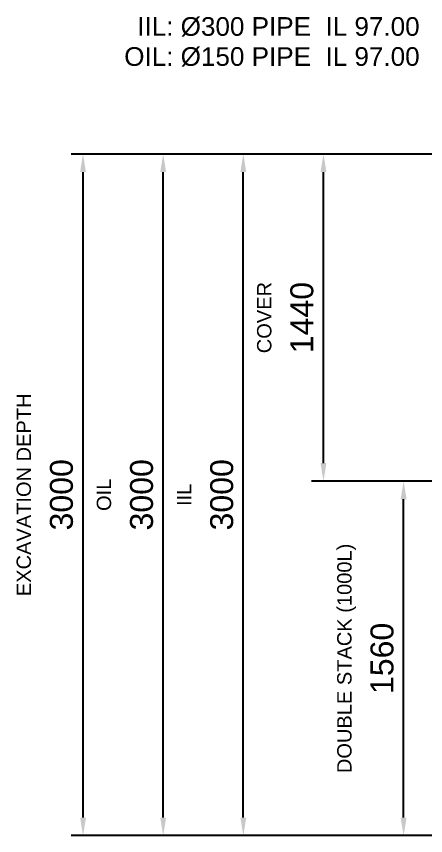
# Model space of a CAD drawing. Header units: millimetres. Extents: x -3973 to 15462, y -2134 to 3606.
# Drawn here: x -3949 to -2148, y 0 to 3606 of the extents above; entities that cross this region are included whole.
import ezdxf
from ezdxf.enums import TextEntityAlignment as Align

# ---------------------------------------------------------------- set-up
doc = ezdxf.new("R2010")
doc.units = ezdxf.units.MM
doc.layers.add('ANNOTATIONS', color=7, linetype='Continuous')
doc.layers.add('DIMENSIONS', color=7, linetype='Continuous')
doc.styles.add('ARIAL', font='arial.ttf')
doc.dimstyles.get("Standard").update_dxf_attribs({"dimtxt": 2.5, "dimasz": 2.5, "dimexe": 1.25, "dimexo": 0.625, "dimtad": 1, "dimcen": 2.5, "dimazin": 3, "dimtfac": 1, "dimtmove": 0, "dimatfit": 3})

msp = doc.modelspace()

# ---------------------------------------------------------------- texts
at = {"layer": 'ANNOTATIONS', "style": 'ARIAL'}
for s, p in [('IIL: Ø300 PIPE  IL 97.00', (-2174.4, 3520.3)), ('OIL: Ø150 PIPE  IL 97.00', (-2174.4, 3388.1))]:
    msp.add_text(s, height=82.091, dxfattribs=at).set_placement(p, align=Align.RIGHT)
at = {"layer": 'DIMENSIONS', "style": 'ARIAL'}
for s, height, p in [('COVER', 63.15, (-2827, 2280)), ('EXCAVATION DEPTH', 63.147, (-3885.4, 1500)), ('OIL', 63.15, (-3532.6, 1500)), ('IIL', 63.15, (-3179.8, 1500)), ('DOUBLE STACK (1000L)', 63.147, (-2474.2, 780))]:
    msp.add_text(s, height=height, rotation=90, dxfattribs=at).set_placement(p, align=Align.CENTER)

# ---------------------------------------------------------------- dimensions: what is measured, and where the dimension line sits
at = {"layer": 'DIMENSIONS'}
for base, p1, p2 in [((-3656, 0), (-158.7, 0), (-158.7, 3000)), ((-3303.3, 0), (-158.7, 0), (-158.7, 3000)), ((-2950.5, 0), (-158.7, 0), (-158.7, 3000)), ((-2597.7, 1560), (-158.7, 1560), (-158.7, 3000)), ((-2244.9, 0), (-158.7, 0), (-158.7, 1560))]:
    msp.add_linear_dim(base=base, p1=p1, p2=p2, angle=90, dimstyle='Standard', override={"dimtxt": 101.035556, "dimasz": 79.375, "dimexe": 52.916667, "dimexo": 0, "dimgap": 44.097222, "dimtad": 1, "dimtih": 0, "dimtoh": 0, "dimdec": 0, "dimtxsty": 'ARIAL', "dimclrd": 7, "dimclre": 7, "dimclrt": 7}, dxfattribs=at).render()

doc.saveas('drawing.dxf')
